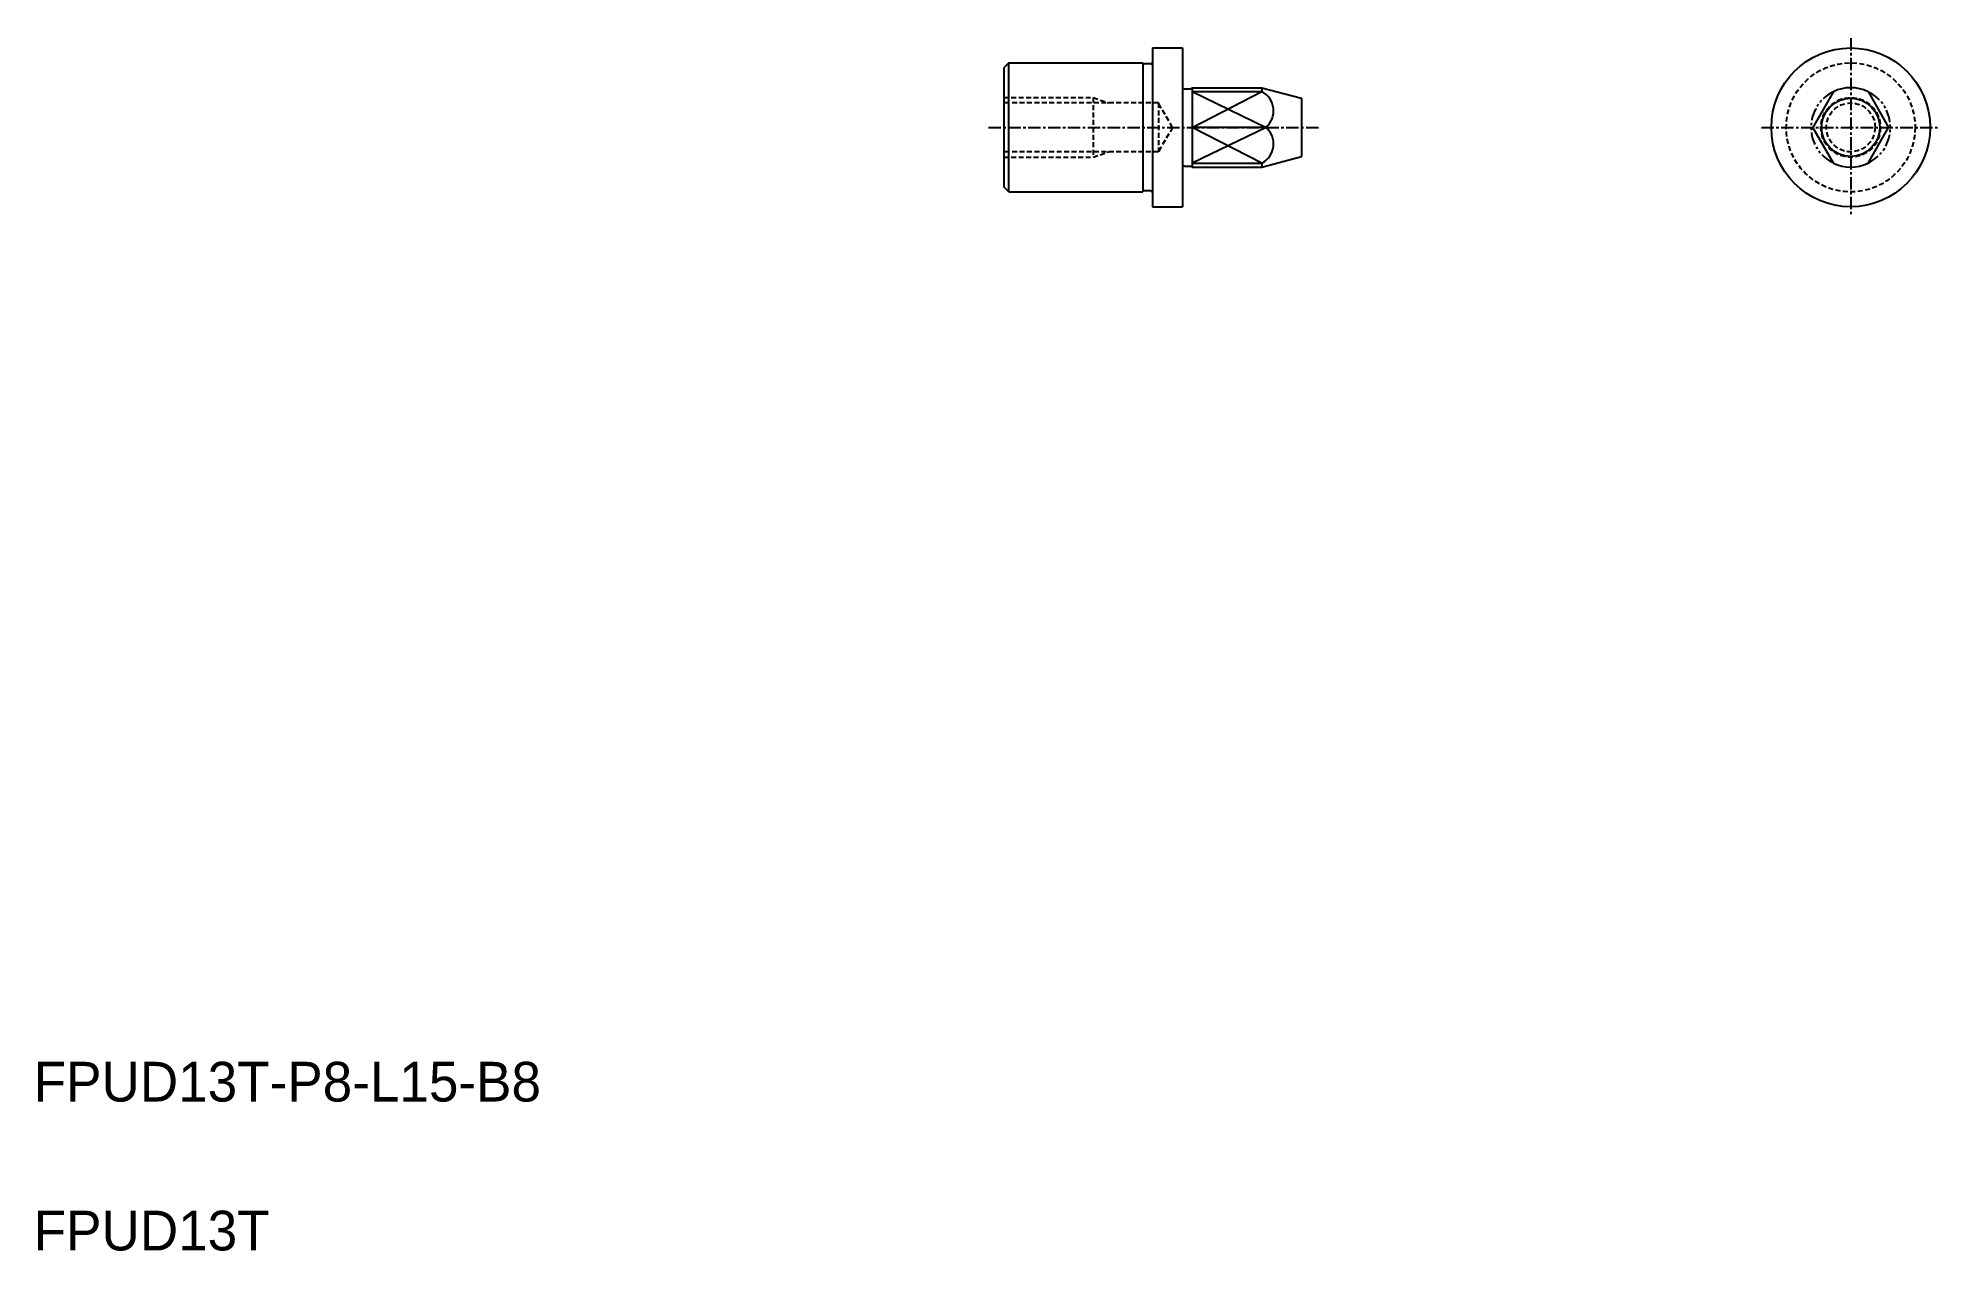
# Model space of a CAD drawing. Extents: x 100 to 292, y 123 to 245.
import ezdxf

# ---------------------------------------------------------------- set-up
doc = ezdxf.new("R2010")
doc.units = 0
for name, pattern in [('CENTER', [2, 1.25, -0.25, 0.25, -0.25]), ('DASHED', [0.75, 0.5, -0.25]), ('PHANTOM', [2.5, 1.25, -0.25, 0.25, -0.25, 0.25, -0.25])]:
    doc.linetypes.add(name, pattern=pattern)
doc.layers.get('0').update_dxf_attribs({"linetype": 'CONTINUOUS'})
doc.layers.add('CENTER', color=1, linetype='CENTER')

msp = doc.modelspace()

# ---------------------------------------------------------------- linework, layer by layer
at = {"color": 7, "linetype": 'CONTINUOUS'}
for p, q in [((212.36, 244.39), (215.36, 244.39)), ((212.36, 244.39), (212.36, 228.39)), ((215.36, 244.39), (215.36, 228.39)), ((197.86, 242.89), (197.36, 242.39)), ((197.36, 242.39), (197.36, 230.39)), ((197.86, 229.89), (197.86, 242.89)), ((197.86, 242.89), (211.36, 242.89)), ((202.74, 242.89), (202.74, 242.89)), ((207.61, 242.89), (207.61, 242.89)), ((211.36, 242.89), (211.36, 229.89)), ((212.16, 242.79), (211.54, 242.79)), ((215.56, 240.29), (216.19, 240.29)), ((216.36, 240.39), (216.36, 232.39)), ((216.36, 240.39), (223.36, 240.39)), ((216.36, 239.99), (223.36, 239.99)), ((223.36, 240.39), (223.36, 239.99)), ((223.36, 240.39), (227.36, 239.32)), ((280.97, 239.99), (278.89, 236.39)), ((284.47, 239.99), (286.54, 236.39)), ((227.36, 239.32), (227.36, 233.46)), ((223.79, 236.39), (216.36, 236.39)), ((280.97, 232.79), (278.89, 236.39)), ((284.47, 232.79), (286.54, 236.39)), ((215.56, 232.49), (216.19, 232.49)), ((216.36, 232.79), (223.36, 232.79)), ((216.36, 232.39), (223.36, 232.39)), ((223.36, 232.39), (227.36, 233.46)), ((223.36, 232.79), (223.36, 232.39)), ((197.86, 229.89), (197.36, 230.39)), ((197.86, 229.89), (211.36, 229.89)), ((212.16, 229.99), (211.54, 229.99)), ((212.36, 228.39), (215.36, 228.39))]:
    msp.add_line(p, q, dxfattribs=at)
at = {"color": 3, "linetype": 'CONTINUOUS'}
for p, q in [((216.36, 236.39), (223.36, 239.99)), ((216.36, 239.99), (223.79, 236.39)), ((223.36, 232.79), (216.36, 236.39)), ((223.79, 236.39), (216.36, 232.79))]:
    msp.add_line(p, q, dxfattribs=at)
at = {"color": 3, "linetype": 'DASHED'}
for p, q in [((197.36, 239.39), (206.36, 239.39)), ((212.94, 238.85), (197.36, 238.85)), ((206.36, 239.39), (206.36, 233.39)), ((206.36, 239.39), (207.93, 238.85)), ((214.36, 236.39), (212.94, 238.85)), ((212.94, 238.85), (212.94, 233.93)), ((214.36, 236.39), (212.94, 233.93)), ((212.94, 233.93), (197.36, 233.93)), ((206.36, 233.39), (207.93, 233.93)), ((197.36, 233.39), (206.36, 233.39))]:
    msp.add_line(p, q, dxfattribs=at)
at = {"color": 7, "linetype": 'CONTINUOUS'}
for radius in [8, 2.93]:
    msp.add_circle((282.72, 236.39), radius, dxfattribs=at)
at = {"color": 3, "linetype": 'DASHED'}
for radius in [6.5, 3, 2.46]:
    msp.add_circle((282.72, 236.39), radius, dxfattribs=at)
at = {"color": 7, "linetype": 'CONTINUOUS'}
for centre, radius, start, end in [((211.54, 242.99), 0.2, 210, 270), ((212.16, 242.99), 0.2, 270, 0), ((215.56, 240.49), 0.2, 180, 270), ((216.19, 240.49), 0.2, 270, 330), ((222.38, 238.05), 2.17, 310.3372, 63.1744), ((282.72, 236.39), 4, 64.0555, 115.9445), ((222.38, 234.73), 2.17, 296.8256, 49.6628), ((215.56, 232.29), 0.2, 90, 180), ((216.19, 232.29), 0.2, 30, 90), ((282.72, 236.39), 4, 244.0555, 295.9445), ((211.54, 229.79), 0.2, 90, 150), ((212.16, 229.79), 0.2, 0, 90)]:
    msp.add_arc(centre, radius, start, end, dxfattribs=at)
at = {"color": 3, "linetype": 'PHANTOM'}
for start, end in [(115.9445, 244.0555), (295.9445, 64.0555)]:
    msp.add_arc((282.72, 236.39), 4, start, end, dxfattribs=at)
at = {"layer": 'CENTER', "color": 1, "linetype": 'CENTER'}
for p, q in [((282.72, 245.39), (282.72, 227.39)), ((195.82, 236.39), (229.31, 236.39)), ((273.72, 236.39), (291.72, 236.39))]:
    msp.add_line(p, q, dxfattribs=at)

# ---------------------------------------------------------------- texts
at = {"color": 7, "linetype": 'CONTINUOUS'}
for s, p in [('FPUD13T-P8-L15-B8', (99.58, 138.25)), ('FPUD13T', (99.58, 123.25))]:
    msp.add_text(s, height=4, dxfattribs=at).set_placement(p)

doc.saveas('drawing.dxf')
